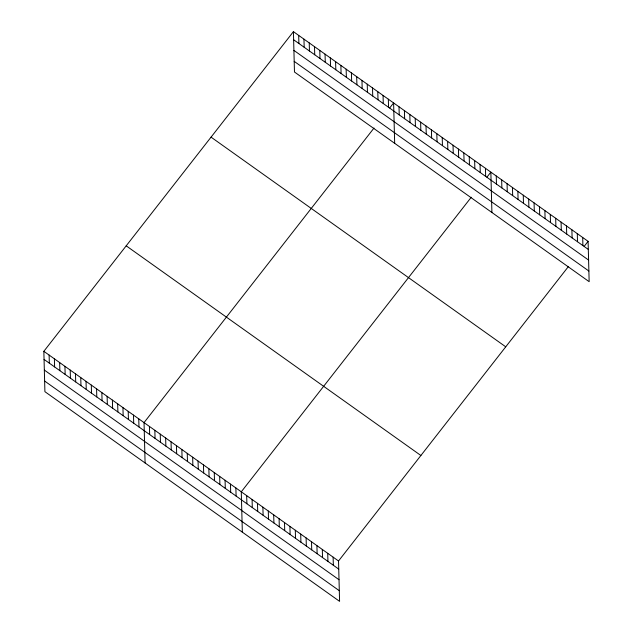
<?xml version="1.0" encoding="UTF-8"?>
<svg xmlns="http://www.w3.org/2000/svg" width="633" height="633" viewBox="0 0 633 633"><rect width="100%" height="100%" fill="white"/><g stroke="black" fill="none" stroke-linecap="round" stroke-linejoin="round"><path stroke-width="0.95" d="M568.489 266.446L338.528 560.988L339.581 601.35L44.903 391.669L43.843 351.315L293.419 31.65L588.097 241.331L589.157 281.685L294.472 72.012L293.419 31.65M374 128.056L144.039 422.607L145.092 462.96M389.691 107.966L393.607 102.942L394.668 143.295M471.245 197.251L241.284 491.801L242.336 532.155M486.935 177.161L490.852 172.136L491.912 212.49M584.18 246.348L588.097 241.331M293.625 39.752L588.31 249.434M293.91 50.395L588.587 260.076M294.195 61.361L588.88 271.043M211.058 137.139L505.743 346.821M126.204 245.826L420.89 455.499M43.843 351.315L338.528 560.988M44.057 359.417L338.742 569.099M44.334 370.06L339.019 579.741M44.619 381.026L339.304 590.708M582.7 237.486L582.906 245.588M577.296 233.64L577.51 241.743M571.892 229.795L572.105 237.897M566.488 225.949L566.701 234.06M561.083 222.104L561.297 230.214M555.687 218.266L555.893 226.369M550.283 214.421L550.496 222.523M544.878 210.575L545.092 218.678M539.474 206.73L539.688 214.832M534.078 202.884L534.284 210.995M528.674 199.047L528.887 207.149M523.269 195.201L523.483 203.304M517.865 191.356L518.079 199.458M512.461 187.51L512.675 195.613M507.065 183.665L507.27 191.767M501.66 179.819L501.874 187.93M496.256 175.982L496.47 184.084M485.448 168.291L485.661 176.393M480.051 164.445L480.265 172.548M474.647 160.6L474.861 168.702M469.243 156.755L469.457 164.865M463.839 152.917L464.052 161.019M458.442 149.072L458.648 157.174M453.038 145.226L453.252 153.328M447.634 141.381L447.848 149.483M442.23 137.535L442.443 145.645M436.825 133.69L437.039 141.8M431.429 129.852L431.635 137.954M426.025 126.007L426.238 134.109M420.621 122.161L420.834 130.263M415.216 118.316L415.43 126.418M409.82 114.47L410.026 122.58M404.416 110.633L404.629 118.735M399.012 106.787L399.225 114.889M388.338 99.191L388.551 107.293M383.06 95.433L383.274 103.543M377.79 91.682L378.004 99.785M372.513 87.932L372.726 96.034M367.243 84.181L367.457 92.283M361.965 80.431L362.179 88.533M356.696 76.672L356.909 84.782M351.426 72.922L351.631 81.024M346.148 69.171L346.362 77.273M340.878 65.421L341.084 73.523M335.601 61.67L335.814 69.772M330.331 57.912L330.545 66.022M325.053 54.161L325.267 62.263M319.784 50.411L319.997 58.513M333.124 557.151L333.338 565.253M314.506 46.66L314.72 54.762M327.72 553.305L327.934 561.408M309.236 42.909L309.45 51.012M322.316 549.46L322.529 557.562M303.967 39.151L304.172 47.261M316.919 545.614L317.125 553.717M298.689 35.401L298.903 43.503M311.515 541.769L311.729 549.879M306.111 537.923L306.325 546.034M300.707 534.086L300.92 542.188M295.31 530.24L295.516 538.343M289.906 526.395L290.12 534.497M284.502 522.549L284.715 530.652M279.098 518.704L279.311 526.814M273.693 514.866L273.907 522.969M268.297 511.021L268.503 519.123M262.893 507.175L263.106 515.278M257.489 503.33L257.702 511.432M252.084 499.484L252.298 507.587M246.68 495.639L246.894 503.749M235.88 487.956L236.093 496.058M230.475 484.11L230.689 492.213M225.071 480.265L225.285 488.367M219.675 476.42L219.88 484.53M214.27 472.574L214.484 480.684M208.866 468.736L209.08 476.839M203.462 464.891L203.676 472.993M198.058 461.046L198.271 469.148M192.661 457.2L192.867 465.302M187.257 453.355L187.471 461.465M181.853 449.509L182.067 457.619M176.449 445.672L176.662 453.774M171.052 441.826L171.258 449.928M165.648 437.981L165.862 446.083M160.244 434.135L160.458 442.238M154.84 430.29L155.053 438.4M149.435 426.452L149.649 434.555M138.762 418.848L138.975 426.959M133.492 415.098L133.705 423.208M128.214 411.347L128.428 419.45M122.944 407.597L123.158 415.699M117.667 403.846L117.88 411.948M112.397 400.088L112.611 408.198M107.119 396.337L107.333 404.447M101.85 392.587L102.063 400.689M96.58 388.836L96.786 396.938M91.302 385.086L91.516 393.188M86.033 381.327L86.238 389.437M80.755 377.577L80.969 385.679M75.485 373.826L75.699 381.928M70.208 370.076L70.421 378.178M64.938 366.325L65.152 374.427M59.66 362.567L59.874 370.677M54.391 358.816L54.604 366.918M49.121 355.066L49.327 363.168"/></g></svg>
